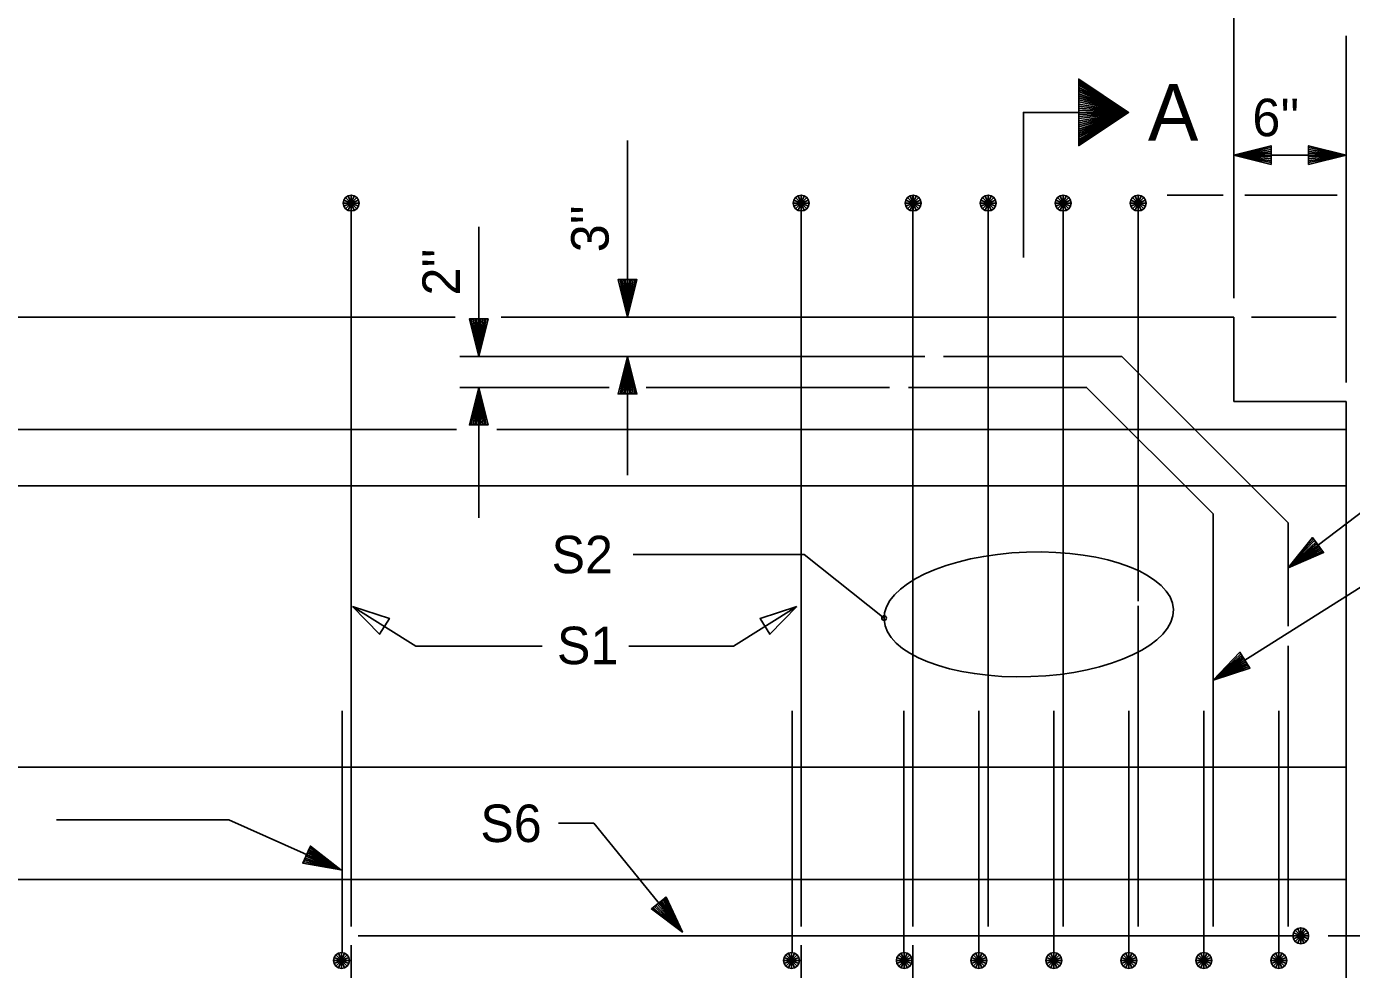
# Model space of a CAD drawing. Extents: x 0 to 34.4, y 0 to 25.6.
# Drawn here: x 14.022 to 18.44, y 3.759 to 6.902 of the extents above; entities that cross this region are included whole.
import ezdxf

# ---------------------------------------------------------------- set-up
doc = ezdxf.new("R2010")
doc.units = 0
for name, color, linetype in [('Arrowhead Terminators', 7, 'Continuous'), ('Dimension Lines', 7, 'Continuous'), ('Rebar Lines', 7, 'Continuous'), ('Sup Concrete Girder Lines', 7, 'Continuous'), ('Text', 7, 'Continuous')]:
    doc.layers.add(name, color=color, linetype=linetype)

msp = doc.modelspace()

# ---------------------------------------------------------------- linework, layer by layer
at = {"layer": 'Arrowhead Terminators'}
for points in [[(15.1096, 4.9691), (15.1989, 4.8761), (15.2321, 4.929)], [(16.5902, 4.9691), (16.5009, 4.8761), (16.4677, 4.929)]]:
    msp.add_lwpolyline(points, close=True, dxfattribs=at)
at = {"layer": 'Dimension Lines'}
for p, q in [((18.0467, 5.9967), (18.0467, 7.0212)), ((18.4217, 5.7155), (18.4217, 6.8707)), ((16.026, 5.9337), (16.026, 6.5221)), ((18.4217, 6.4735), (18.0467, 6.4735)), ((17.8252, 6.34), (18.0121, 6.34)), ((18.0834, 6.34), (18.3917, 6.34)), ((15.5302, 5.8022), (15.5302, 6.2346)), ((18.1058, 5.9337), (18.3889, 5.9337)), ((17.0167, 5.8022), (15.4671, 5.8022)), ((16.026, 5.4064), (16.026, 5.8022)), ((15.9648, 5.6993), (15.4671, 5.6993)), ((15.5302, 5.2646), (15.5302, 5.6993)), ((16.8996, 5.6993), (16.0883, 5.6993)), ((18.3617, 3.8712), (19.332, 3.8712)), ((15.1046, 3.84), (15.1046, 3.4782)), ((16.6046, 3.84), (16.6046, 3.091)), ((16.9776, 3.84), (16.9776, 3.091))]:
    msp.add_line(p, q, dxfattribs=at)
for points in [[(17.5304, 6.7267), (17.6966, 6.616), (17.5304, 6.7199), (17.5304, 6.713), (17.6966, 6.616), (17.5304, 6.7061), (17.5304, 6.6991), (17.6966, 6.616), (17.5304, 6.6922), (17.5304, 6.6853), (17.6966, 6.616), (17.5304, 6.6783), (17.5304, 6.6714), (17.6966, 6.616), (17.5304, 6.6645), (17.5304, 6.6575), (17.6966, 6.616), (17.5304, 6.6506), (17.5304, 6.6437), (17.6966, 6.616), (17.5304, 6.6367), (17.5304, 6.6298), (17.6966, 6.616), (17.5304, 6.6229), (17.5304, 6.609), (17.6966, 6.616), (17.5304, 6.6021), (17.5304, 6.5952), (17.6966, 6.616), (17.5304, 6.5882), (17.5304, 6.5813), (17.6966, 6.616), (17.5304, 6.5744), (17.5304, 6.5675), (17.6966, 6.616), (17.5304, 6.5605), (17.5304, 6.5536), (17.6966, 6.616), (17.5304, 6.5466), (17.5304, 6.5398), (17.6966, 6.616), (17.5304, 6.5328), (17.5304, 6.5259), (17.6966, 6.616), (17.5304, 6.5189), (17.5304, 6.512), (17.6966, 6.616), (17.5304, 6.5052), (17.5304, 6.7267), (17.6966, 6.616), (17.5304, 6.7199)], [(17.3457, 6.1325), (17.3457, 6.616), (17.6966, 6.616)], [(18.1717, 6.4735), (18.1717, 6.4798), (18.0467, 6.4735), (18.1717, 6.486), (18.1717, 6.4923), (18.0467, 6.4735), (18.1717, 6.4985), (18.1717, 6.5048), (18.0467, 6.4735), (18.1717, 6.4423), (18.1717, 6.4485), (18.0467, 6.4735), (18.1717, 6.4548), (18.1717, 6.461), (18.0467, 6.4735), (18.1717, 6.4673), (18.1717, 6.5048), (18.1717, 6.4423), (18.0467, 6.4735), (18.1717, 6.5048)], [(18.2967, 6.4735), (18.2967, 6.4673), (18.4217, 6.4735), (18.2967, 6.461), (18.2967, 6.4548), (18.4217, 6.4735), (18.2967, 6.4485), (18.2967, 6.4423), (18.4217, 6.4735), (18.2967, 6.5048), (18.2967, 6.4985), (18.4217, 6.4735), (18.2967, 6.4923), (18.2967, 6.486), (18.4217, 6.4735), (18.2967, 6.4798), (18.2967, 6.4423), (18.2967, 6.5048), (18.4217, 6.4735), (18.2967, 6.4423)], [(16.026, 6.0587), (16.0198, 6.0587), (16.026, 5.9337), (16.0135, 6.0587), (16.0073, 6.0587), (16.026, 5.9337), (16.001, 6.0587), (15.9948, 6.0587), (16.026, 5.9337), (16.0573, 6.0587), (16.051, 6.0587), (16.026, 5.9337), (16.0448, 6.0587), (16.0385, 6.0587), (16.026, 5.9337), (16.0323, 6.0587), (15.9948, 6.0587), (16.0573, 6.0587), (16.026, 5.9337), (15.9948, 6.0587)], [(15.5302, 5.9272), (15.5239, 5.9272), (15.5302, 5.8022), (15.5177, 5.9272), (15.5114, 5.9272), (15.5302, 5.8022), (15.5052, 5.9272), (15.4989, 5.9272), (15.5302, 5.8022), (15.5614, 5.9272), (15.5552, 5.9272), (15.5302, 5.8022), (15.5489, 5.9272), (15.5427, 5.9272), (15.5302, 5.8022), (15.5364, 5.9272), (15.4989, 5.9272), (15.5614, 5.9272), (15.5302, 5.8022), (15.4989, 5.9272)], [(16.026, 5.6772), (16.0323, 5.6772), (16.026, 5.8022), (16.0385, 5.6772), (16.0448, 5.6772), (16.026, 5.8022), (16.051, 5.6772), (16.0573, 5.6772), (16.026, 5.8022), (15.9948, 5.6772), (16.001, 5.6772), (16.026, 5.8022), (16.0073, 5.6772), (16.0135, 5.6772), (16.026, 5.8022), (16.0198, 5.6772), (16.0573, 5.6772), (15.9948, 5.6772), (16.026, 5.8022), (16.0573, 5.6772)], [(15.5302, 5.5743), (15.5364, 5.5743), (15.5302, 5.6993), (15.5427, 5.5743), (15.5489, 5.5743), (15.5302, 5.6993), (15.5552, 5.5743), (15.5614, 5.5743), (15.5302, 5.6993), (15.4989, 5.5743), (15.5052, 5.5743), (15.5302, 5.6993), (15.5114, 5.5743), (15.5177, 5.5743), (15.5302, 5.6993), (15.5239, 5.5743), (15.5614, 5.5743), (15.4989, 5.5743), (15.5302, 5.6993), (15.5614, 5.5743)], [(18.2282, 5.098), (18.5552, 5.3458), (18.6759, 5.3458)], [(18.3279, 5.1735), (18.3241, 5.1785), (18.2282, 5.098), (18.3203, 5.1835), (18.3165, 5.1884), (18.2282, 5.098), (18.3128, 5.1934), (18.309, 5.1984), (18.2282, 5.098), (18.3467, 5.1486), (18.343, 5.1536), (18.2282, 5.098), (18.3392, 5.1586), (18.3354, 5.1635), (18.2282, 5.098), (18.3316, 5.1685), (18.309, 5.1984), (18.3467, 5.1486), (18.2282, 5.098), (18.309, 5.1984)], [(16.8812, 4.9301), (16.6152, 5.1421), (16.0454, 5.1421)], [(17.9783, 4.7232), (18.5234, 5.0662), (18.6632, 5.0662)], [(15.1096, 4.9691), (15.3203, 4.8367), (15.7416, 4.8367)], [(16.5902, 4.9691), (16.3795, 4.8367), (16.0305, 4.8367)], [(18.0841, 4.7897), (18.0807, 4.795), (17.9783, 4.7232), (18.0774, 4.8003), (18.0741, 4.8056), (17.9783, 4.7232), (18.0708, 4.8109), (18.0674, 4.8162), (17.9783, 4.7232), (18.1007, 4.7633), (18.0974, 4.7686), (17.9783, 4.7232), (18.0941, 4.7739), (18.0907, 4.7791), (17.9783, 4.7232), (18.0874, 4.7845), (18.0674, 4.8162), (18.1007, 4.7633), (17.9783, 4.7232), (18.0674, 4.8162)], [(15.0706, 4.0909), (14.6966, 4.2573), (14.1227, 4.2573)], [(16.2091, 3.8833), (15.9137, 4.246), (15.7961, 4.246)], [(14.9564, 4.1417), (14.9538, 4.136), (15.0706, 4.0909), (14.9513, 4.1303), (14.9487, 4.1246), (15.0706, 4.0909), (14.9462, 4.1189), (14.9436, 4.1132), (15.0706, 4.0909), (14.9691, 4.1703), (14.9665, 4.1646), (15.0706, 4.0909), (14.964, 4.1588), (14.9615, 4.1532), (15.0706, 4.0909), (14.9589, 4.1474), (14.9436, 4.1132), (14.9691, 4.1703), (15.0706, 4.0909), (14.9436, 4.1132)], [(16.1302, 3.9802), (16.1253, 3.9762), (16.2091, 3.8833), (16.1205, 3.9723), (16.1156, 3.9684), (16.2091, 3.8833), (16.1108, 3.9644), (16.1059, 3.9604), (16.2091, 3.8833), (16.1544, 3.9999), (16.1496, 3.996), (16.2091, 3.8833), (16.1447, 3.992), (16.1398, 3.988), (16.2091, 3.8833), (16.135, 3.9841), (16.1059, 3.9604), (16.1544, 3.9999), (16.2091, 3.8833), (16.1059, 3.9604)]]:
    msp.add_lwpolyline(points, dxfattribs=at)
msp.add_circle((16.8812, 4.9301), 0.00771, dxfattribs=at)
msp.add_ellipse((17.3636, 4.9425), major_axis=(-0.4823, -0.0166), ratio=0.430171, dxfattribs=at)
at = {"layer": 'Rebar Lines'}
for p, q in [((15.1046, 3.9025), (15.1046, 6.34)), ((16.6046, 3.9025), (16.6046, 6.34)), ((16.9776, 3.9025), (16.9776, 6.34)), ((17.2283, 3.9025), (17.2283, 6.34)), ((17.4783, 6.0351), (17.4783, 6.34)), ((17.7283, 4.9868), (17.7283, 6.34)), ((17.4783, 6.0065), (17.4783, 6.0351)), ((17.4783, 5.2727), (17.4783, 6.0065)), ((17.4783, 5.2727), (17.4783, 5.2504)), ((17.4783, 3.9025), (17.4783, 5.2504)), ((17.7283, 3.9025), (17.7283, 4.9709)), ((15.0745, 3.8151), (15.0745, 4.6212)), ((16.5745, 3.8151), (16.5745, 4.6212)), ((16.9475, 3.8151), (16.9475, 4.6212)), ((17.1971, 3.8151), (17.1971, 4.6212)), ((17.4471, 3.8151), (17.4471, 4.6212)), ((17.6971, 3.8151), (17.6971, 4.6212)), ((17.947, 3.8151), (17.947, 4.6212)), ((18.197, 3.8151), (18.197, 4.6212)), ((15.6646, 3.8712), (15.1284, 3.8712)), ((15.6646, 3.8712), (15.683, 3.8712)), ((16.8052, 3.8712), (15.683, 3.8712)), ((16.8052, 3.8712), (16.8382, 3.8712)), ((18.2966, 3.8712), (16.8382, 3.8712))]:
    msp.add_line(p, q, dxfattribs=at)
for points in [[(15.105, 6.34), (15.0949, 6.338), (15.0864, 6.3323), (15.0806, 6.3237), (15.0786, 6.3136), (15.0806, 6.3035), (15.0864, 6.2949), (15.0949, 6.2892), (15.105, 6.2872), (15.1151, 6.2892), (15.1237, 6.2949), (15.1294, 6.3035), (15.1315, 6.3136), (15.1294, 6.3237), (15.1237, 6.3323), (15.1152, 6.338), (15.105, 6.34), (15.105, 6.3136), (15.105, 6.2872), (15.0949, 6.2892), (15.105, 6.3136), (15.0864, 6.2949), (15.0806, 6.3035), (15.105, 6.3136), (15.0786, 6.3136), (15.0806, 6.3237), (15.105, 6.3136), (15.0864, 6.3323), (15.0949, 6.338), (15.105, 6.3136), (15.1152, 6.338), (15.1237, 6.3323), (15.105, 6.3136), (15.1294, 6.3237), (15.1315, 6.3136), (15.105, 6.3136), (15.1294, 6.3035), (15.1237, 6.2949), (15.105, 6.3136), (15.1151, 6.2892)], [(16.605, 6.34), (16.5949, 6.338), (16.5864, 6.3323), (16.5806, 6.3237), (16.5786, 6.3136), (16.5806, 6.3035), (16.5864, 6.2949), (16.5949, 6.2892), (16.605, 6.2872), (16.6151, 6.2892), (16.6237, 6.2949), (16.6294, 6.3035), (16.6315, 6.3136), (16.6294, 6.3237), (16.6237, 6.3323), (16.6152, 6.338), (16.605, 6.34), (16.605, 6.3136), (16.605, 6.2872), (16.5949, 6.2892), (16.605, 6.3136), (16.5864, 6.2949), (16.5806, 6.3035), (16.605, 6.3136), (16.5786, 6.3136), (16.5806, 6.3237), (16.605, 6.3136), (16.5864, 6.3323), (16.5949, 6.338), (16.605, 6.3136), (16.6152, 6.338), (16.6237, 6.3323), (16.605, 6.3136), (16.6294, 6.3237), (16.6315, 6.3136), (16.605, 6.3136), (16.6294, 6.3035), (16.6237, 6.2949), (16.605, 6.3136), (16.6151, 6.2892)], [(16.9784, 6.34), (16.9683, 6.338), (16.9597, 6.3323), (16.954, 6.3237), (16.952, 6.3136), (16.954, 6.3035), (16.9597, 6.2949), (16.9683, 6.2892), (16.9784, 6.2872), (16.9885, 6.2892), (16.9971, 6.2949), (17.0028, 6.3035), (17.0048, 6.3136), (17.0028, 6.3237), (16.9971, 6.3323), (16.9885, 6.338), (16.9784, 6.34), (16.9784, 6.3136), (16.9784, 6.2872), (16.9683, 6.2892), (16.9784, 6.3136), (16.9597, 6.2949), (16.954, 6.3035), (16.9784, 6.3136), (16.952, 6.3136), (16.954, 6.3237), (16.9784, 6.3136), (16.9597, 6.3323), (16.9683, 6.338), (16.9784, 6.3136), (16.9885, 6.338), (16.9971, 6.3323), (16.9784, 6.3136), (17.0028, 6.3237), (17.0048, 6.3136), (16.9784, 6.3136), (17.0028, 6.3035), (16.9971, 6.2949), (16.9784, 6.3136), (16.9885, 6.2892)], [(17.2283, 6.34), (17.2183, 6.338), (17.2097, 6.3323), (17.204, 6.3237), (17.2019, 6.3136), (17.204, 6.3035), (17.2097, 6.2949), (17.2182, 6.2892), (17.2283, 6.2872), (17.2384, 6.2892), (17.247, 6.2949), (17.2528, 6.3035), (17.2548, 6.3136), (17.2528, 6.3237), (17.2471, 6.3323), (17.2385, 6.338), (17.2283, 6.34), (17.2283, 6.3136), (17.2283, 6.2872), (17.2182, 6.2892), (17.2283, 6.3136), (17.2097, 6.2949), (17.204, 6.3035), (17.2283, 6.3136), (17.2019, 6.3136), (17.204, 6.3237), (17.2283, 6.3136), (17.2097, 6.3323), (17.2183, 6.338), (17.2283, 6.3136), (17.2385, 6.338), (17.2471, 6.3323), (17.2283, 6.3136), (17.2528, 6.3237), (17.2548, 6.3136), (17.2283, 6.3136), (17.2528, 6.3035), (17.247, 6.2949), (17.2283, 6.3136), (17.2384, 6.2892)], [(17.4783, 6.34), (17.4683, 6.338), (17.4597, 6.3323), (17.454, 6.3237), (17.4519, 6.3136), (17.454, 6.3035), (17.4597, 6.2949), (17.4682, 6.2892), (17.4783, 6.2872), (17.4884, 6.2892), (17.497, 6.2949), (17.5028, 6.3035), (17.5048, 6.3136), (17.5028, 6.3237), (17.4971, 6.3323), (17.4885, 6.338), (17.4783, 6.34), (17.4783, 6.3136), (17.4783, 6.2872), (17.4682, 6.2892), (17.4783, 6.3136), (17.4597, 6.2949), (17.454, 6.3035), (17.4783, 6.3136), (17.4519, 6.3136), (17.454, 6.3237), (17.4783, 6.3136), (17.4597, 6.3323), (17.4683, 6.338), (17.4783, 6.3136), (17.4885, 6.338), (17.4971, 6.3323), (17.4783, 6.3136), (17.5028, 6.3237), (17.5048, 6.3136), (17.4783, 6.3136), (17.5028, 6.3035), (17.497, 6.2949), (17.4783, 6.3136), (17.4884, 6.2892)], [(17.7283, 6.34), (17.7182, 6.338), (17.7096, 6.3323), (17.7039, 6.3237), (17.7019, 6.3136), (17.7039, 6.3035), (17.7096, 6.2949), (17.7182, 6.2892), (17.7283, 6.2872), (17.7384, 6.2892), (17.747, 6.2949), (17.7527, 6.3035), (17.7547, 6.3136), (17.7527, 6.3237), (17.747, 6.3323), (17.7385, 6.338), (17.7283, 6.34), (17.7283, 6.3136), (17.7283, 6.2872), (17.7182, 6.2892), (17.7283, 6.3136), (17.7096, 6.2949), (17.7039, 6.3035), (17.7283, 6.3136), (17.7019, 6.3136), (17.7039, 6.3237), (17.7283, 6.3136), (17.7096, 6.3323), (17.7182, 6.338), (17.7283, 6.3136), (17.7385, 6.338), (17.747, 6.3323), (17.7283, 6.3136), (17.7527, 6.3237), (17.7547, 6.3136), (17.7283, 6.3136), (17.7527, 6.3035), (17.747, 6.2949), (17.7283, 6.3136), (17.7384, 6.2892)], [(18.2282, 4.9028), (18.2282, 5.2475), (17.6735, 5.8022), (17.0797, 5.8022)], [(17.9783, 3.9025), (17.9783, 5.2775), (17.5564, 5.6993), (16.9626, 5.6993)], [(18.2282, 3.9025), (18.2282, 4.8375)], [(18.2702, 3.8976), (18.2601, 3.8957), (18.2515, 3.8899), (18.2458, 3.8813), (18.2438, 3.8712), (18.2458, 3.8611), (18.2515, 3.8525), (18.2601, 3.8468), (18.2702, 3.8448), (18.2803, 3.8468), (18.2889, 3.8525), (18.2946, 3.8611), (18.2966, 3.8712), (18.2946, 3.8813), (18.2889, 3.8899), (18.2804, 3.8957), (18.2702, 3.8976), (18.2702, 3.8712), (18.2702, 3.8448), (18.2601, 3.8468), (18.2702, 3.8712), (18.2515, 3.8525), (18.2458, 3.8611), (18.2702, 3.8712), (18.2438, 3.8712), (18.2458, 3.8813), (18.2702, 3.8712), (18.2515, 3.8899), (18.2601, 3.8957), (18.2702, 3.8712), (18.2804, 3.8957), (18.2889, 3.8899), (18.2702, 3.8712), (18.2946, 3.8813), (18.2966, 3.8712), (18.2702, 3.8712), (18.2946, 3.8611), (18.2889, 3.8525), (18.2702, 3.8712), (18.2803, 3.8468)], [(15.0726, 3.8151), (15.0626, 3.8131), (15.054, 3.8074), (15.0482, 3.7988), (15.0462, 3.7887), (15.0482, 3.7786), (15.054, 3.77), (15.0625, 3.7643), (15.0726, 3.7623), (15.0827, 3.7643), (15.0913, 3.77), (15.097, 3.7786), (15.0991, 3.7887), (15.097, 3.7988), (15.0914, 3.8073), (15.0828, 3.8131), (15.0726, 3.8151), (15.0726, 3.7887), (15.0726, 3.7623), (15.0625, 3.7643), (15.0726, 3.7887), (15.054, 3.77), (15.0482, 3.7786), (15.0726, 3.7887), (15.0462, 3.7887), (15.0482, 3.7988), (15.0726, 3.7887), (15.054, 3.8074), (15.0626, 3.8131), (15.0726, 3.7887), (15.0828, 3.8131), (15.0914, 3.8073), (15.0726, 3.7887), (15.097, 3.7988), (15.0991, 3.7887), (15.0726, 3.7887), (15.097, 3.7786), (15.0913, 3.77), (15.0726, 3.7887), (15.0827, 3.7643)], [(16.5726, 3.8151), (16.5626, 3.8131), (16.554, 3.8074), (16.5482, 3.7988), (16.5462, 3.7887), (16.5482, 3.7786), (16.554, 3.77), (16.5625, 3.7643), (16.5726, 3.7623), (16.5827, 3.7643), (16.5913, 3.77), (16.597, 3.7786), (16.5991, 3.7887), (16.597, 3.7988), (16.5914, 3.8073), (16.5828, 3.8131), (16.5726, 3.8151), (16.5726, 3.7887), (16.5726, 3.7623), (16.5625, 3.7643), (16.5726, 3.7887), (16.554, 3.77), (16.5482, 3.7786), (16.5726, 3.7887), (16.5462, 3.7887), (16.5482, 3.7988), (16.5726, 3.7887), (16.554, 3.8074), (16.5626, 3.8131), (16.5726, 3.7887), (16.5828, 3.8131), (16.5914, 3.8073), (16.5726, 3.7887), (16.597, 3.7988), (16.5991, 3.7887), (16.5726, 3.7887), (16.597, 3.7786), (16.5913, 3.77), (16.5726, 3.7887), (16.5827, 3.7643)], [(16.9486, 3.8151), (16.9386, 3.8131), (16.93, 3.8074), (16.9243, 3.7988), (16.9222, 3.7887), (16.9243, 3.7786), (16.93, 3.77), (16.9385, 3.7643), (16.9486, 3.7623), (16.9587, 3.7643), (16.9673, 3.77), (16.9731, 3.7786), (16.9751, 3.7887), (16.9731, 3.7988), (16.9674, 3.8073), (16.9588, 3.8131), (16.9486, 3.8151), (16.9486, 3.7887), (16.9486, 3.7623), (16.9385, 3.7643), (16.9486, 3.7887), (16.93, 3.77), (16.9243, 3.7786), (16.9486, 3.7887), (16.9222, 3.7887), (16.9243, 3.7988), (16.9486, 3.7887), (16.93, 3.8074), (16.9386, 3.8131), (16.9486, 3.7887), (16.9588, 3.8131), (16.9674, 3.8073), (16.9486, 3.7887), (16.9731, 3.7988), (16.9751, 3.7887), (16.9486, 3.7887), (16.9731, 3.7786), (16.9673, 3.77), (16.9486, 3.7887), (16.9587, 3.7643)], [(17.1971, 3.8151), (17.187, 3.8131), (17.1784, 3.8074), (17.1727, 3.7988), (17.1707, 3.7887), (17.1727, 3.7786), (17.1784, 3.77), (17.187, 3.7643), (17.1971, 3.7623), (17.2072, 3.7643), (17.2158, 3.77), (17.2215, 3.7786), (17.2235, 3.7887), (17.2215, 3.7988), (17.2158, 3.8073), (17.2072, 3.8131), (17.1971, 3.8151), (17.1971, 3.7887), (17.1971, 3.7623), (17.187, 3.7643), (17.1971, 3.7887), (17.1784, 3.77), (17.1727, 3.7786), (17.1971, 3.7887), (17.1707, 3.7887), (17.1727, 3.7988), (17.1971, 3.7887), (17.1784, 3.8074), (17.187, 3.8131), (17.1971, 3.7887), (17.2072, 3.8131), (17.2158, 3.8073), (17.1971, 3.7887), (17.2215, 3.7988), (17.2235, 3.7887), (17.1971, 3.7887), (17.2215, 3.7786), (17.2158, 3.77), (17.1971, 3.7887), (17.2072, 3.7643)], [(17.4471, 3.8151), (17.437, 3.813), (17.4284, 3.8074), (17.4227, 3.7988), (17.4207, 3.7887), (17.4227, 3.7786), (17.4284, 3.77), (17.437, 3.7643), (17.4471, 3.7623), (17.4572, 3.7643), (17.4658, 3.77), (17.4715, 3.7785), (17.4735, 3.7887), (17.4715, 3.7988), (17.4658, 3.8073), (17.4572, 3.813), (17.4471, 3.8151), (17.4471, 3.7887), (17.4471, 3.7623), (17.437, 3.7643), (17.4471, 3.7887), (17.4284, 3.77), (17.4227, 3.7786), (17.4471, 3.7887), (17.4207, 3.7887), (17.4227, 3.7988), (17.4471, 3.7887), (17.4284, 3.8074), (17.437, 3.813), (17.4471, 3.7887), (17.4572, 3.813), (17.4658, 3.8073), (17.4471, 3.7887), (17.4715, 3.7988), (17.4735, 3.7887), (17.4471, 3.7887), (17.4715, 3.7785), (17.4658, 3.77), (17.4471, 3.7887), (17.4572, 3.7643)], [(17.6971, 3.8151), (17.687, 3.813), (17.6784, 3.8074), (17.6727, 3.7988), (17.6707, 3.7887), (17.6727, 3.7786), (17.6784, 3.77), (17.6869, 3.7643), (17.6971, 3.7623), (17.7071, 3.7643), (17.7157, 3.77), (17.7215, 3.7785), (17.7235, 3.7887), (17.7215, 3.7988), (17.7158, 3.8073), (17.7072, 3.813), (17.6971, 3.8151), (17.6971, 3.7887), (17.6971, 3.7623), (17.6869, 3.7643), (17.6971, 3.7887), (17.6784, 3.77), (17.6727, 3.7786), (17.6971, 3.7887), (17.6707, 3.7887), (17.6727, 3.7988), (17.6971, 3.7887), (17.6784, 3.8074), (17.687, 3.813), (17.6971, 3.7887), (17.7072, 3.813), (17.7158, 3.8073), (17.6971, 3.7887), (17.7215, 3.7988), (17.7235, 3.7887), (17.6971, 3.7887), (17.7215, 3.7785), (17.7157, 3.77), (17.6971, 3.7887), (17.7071, 3.7643)], [(17.947, 3.8151), (17.9369, 3.8131), (17.9283, 3.8074), (17.9226, 3.7988), (17.9206, 3.7887), (17.9226, 3.7786), (17.9283, 3.77), (17.9369, 3.7643), (17.947, 3.7623), (17.9571, 3.7643), (17.9657, 3.77), (17.9715, 3.7786), (17.9735, 3.7887), (17.9715, 3.7988), (17.9657, 3.8073), (17.9572, 3.8131), (17.947, 3.8151), (17.947, 3.7887), (17.947, 3.7623), (17.9369, 3.7643), (17.947, 3.7887), (17.9283, 3.77), (17.9226, 3.7786), (17.947, 3.7887), (17.9206, 3.7887), (17.9226, 3.7988), (17.947, 3.7887), (17.9283, 3.8074), (17.9369, 3.8131), (17.947, 3.7887), (17.9572, 3.8131), (17.9657, 3.8073), (17.947, 3.7887), (17.9715, 3.7988), (17.9735, 3.7887), (17.947, 3.7887), (17.9715, 3.7786), (17.9657, 3.77), (17.947, 3.7887), (17.9571, 3.7643)], [(18.197, 3.8151), (18.1869, 3.8131), (18.1783, 3.8074), (18.1726, 3.7988), (18.1706, 3.7887), (18.1726, 3.7786), (18.1783, 3.77), (18.1869, 3.7643), (18.197, 3.7623), (18.2071, 3.7643), (18.2157, 3.77), (18.2214, 3.7786), (18.2234, 3.7887), (18.2214, 3.7988), (18.2157, 3.8073), (18.2071, 3.8131), (18.197, 3.8151), (18.197, 3.7887), (18.197, 3.7623), (18.1869, 3.7643), (18.197, 3.7887), (18.1783, 3.77), (18.1726, 3.7786), (18.197, 3.7887), (18.1706, 3.7887), (18.1726, 3.7988), (18.197, 3.7887), (18.1783, 3.8074), (18.1869, 3.8131), (18.197, 3.7887), (18.2071, 3.8131), (18.2157, 3.8073), (18.197, 3.7887), (18.2214, 3.7988), (18.2234, 3.7887), (18.197, 3.7887), (18.2214, 3.7786), (18.2157, 3.77), (18.197, 3.7887), (18.2071, 3.7643)]]:
    msp.add_lwpolyline(points, dxfattribs=at)
at = {"layer": 'Sup Concrete Girder Lines'}
for p, q in [((15.4514, 5.9337), (8.1092, 5.9337)), ((18.0467, 5.9337), (15.6048, 5.9337)), ((18.0467, 5.6525), (18.0467, 5.9337)), ((18.4217, 5.6525), (18.0467, 5.6525)), ((18.4217, 5.5587), (18.4217, 5.6525)), ((15.456, 5.5587), (8.1092, 5.5587)), ((18.4217, 5.5587), (15.5908, 5.5587)), ((18.4217, 5.3712), (18.4217, 5.5587)), ((18.4217, 5.3712), (8.1092, 5.3712)), ((18.4217, 4.4337), (18.4217, 5.3712)), ((18.4217, 4.4337), (8.1092, 4.4337)), ((18.4217, 4.0587), (18.4217, 4.4337)), ((18.4217, 4.0587), (8.1092, 4.0587)), ((18.4217, 3.6837), (18.4217, 4.0587))]:
    msp.add_line(p, q, dxfattribs=at)

# ---------------------------------------------------------------- texts
at = {"layer": 'Text'}
for s, height, p in [('A', 0.188, (17.7611, 6.522)), ("6''", 0.125, (18.1092, 6.5365)), ('S2', 0.125, (15.7728, 5.0796)), ('S1', 0.125, (15.7908, 4.7765)), ('S6', 0.125, (15.5354, 4.1835))]:
    msp.add_text(s, height=height, dxfattribs=at).set_placement(p)
for s, p in [("3''", (15.9631, 6.1498)), ("2''", (15.4672, 6.0054))]:
    msp.add_text(s, height=0.125, rotation=90, dxfattribs=at).set_placement(p)

doc.saveas('drawing.dxf')
